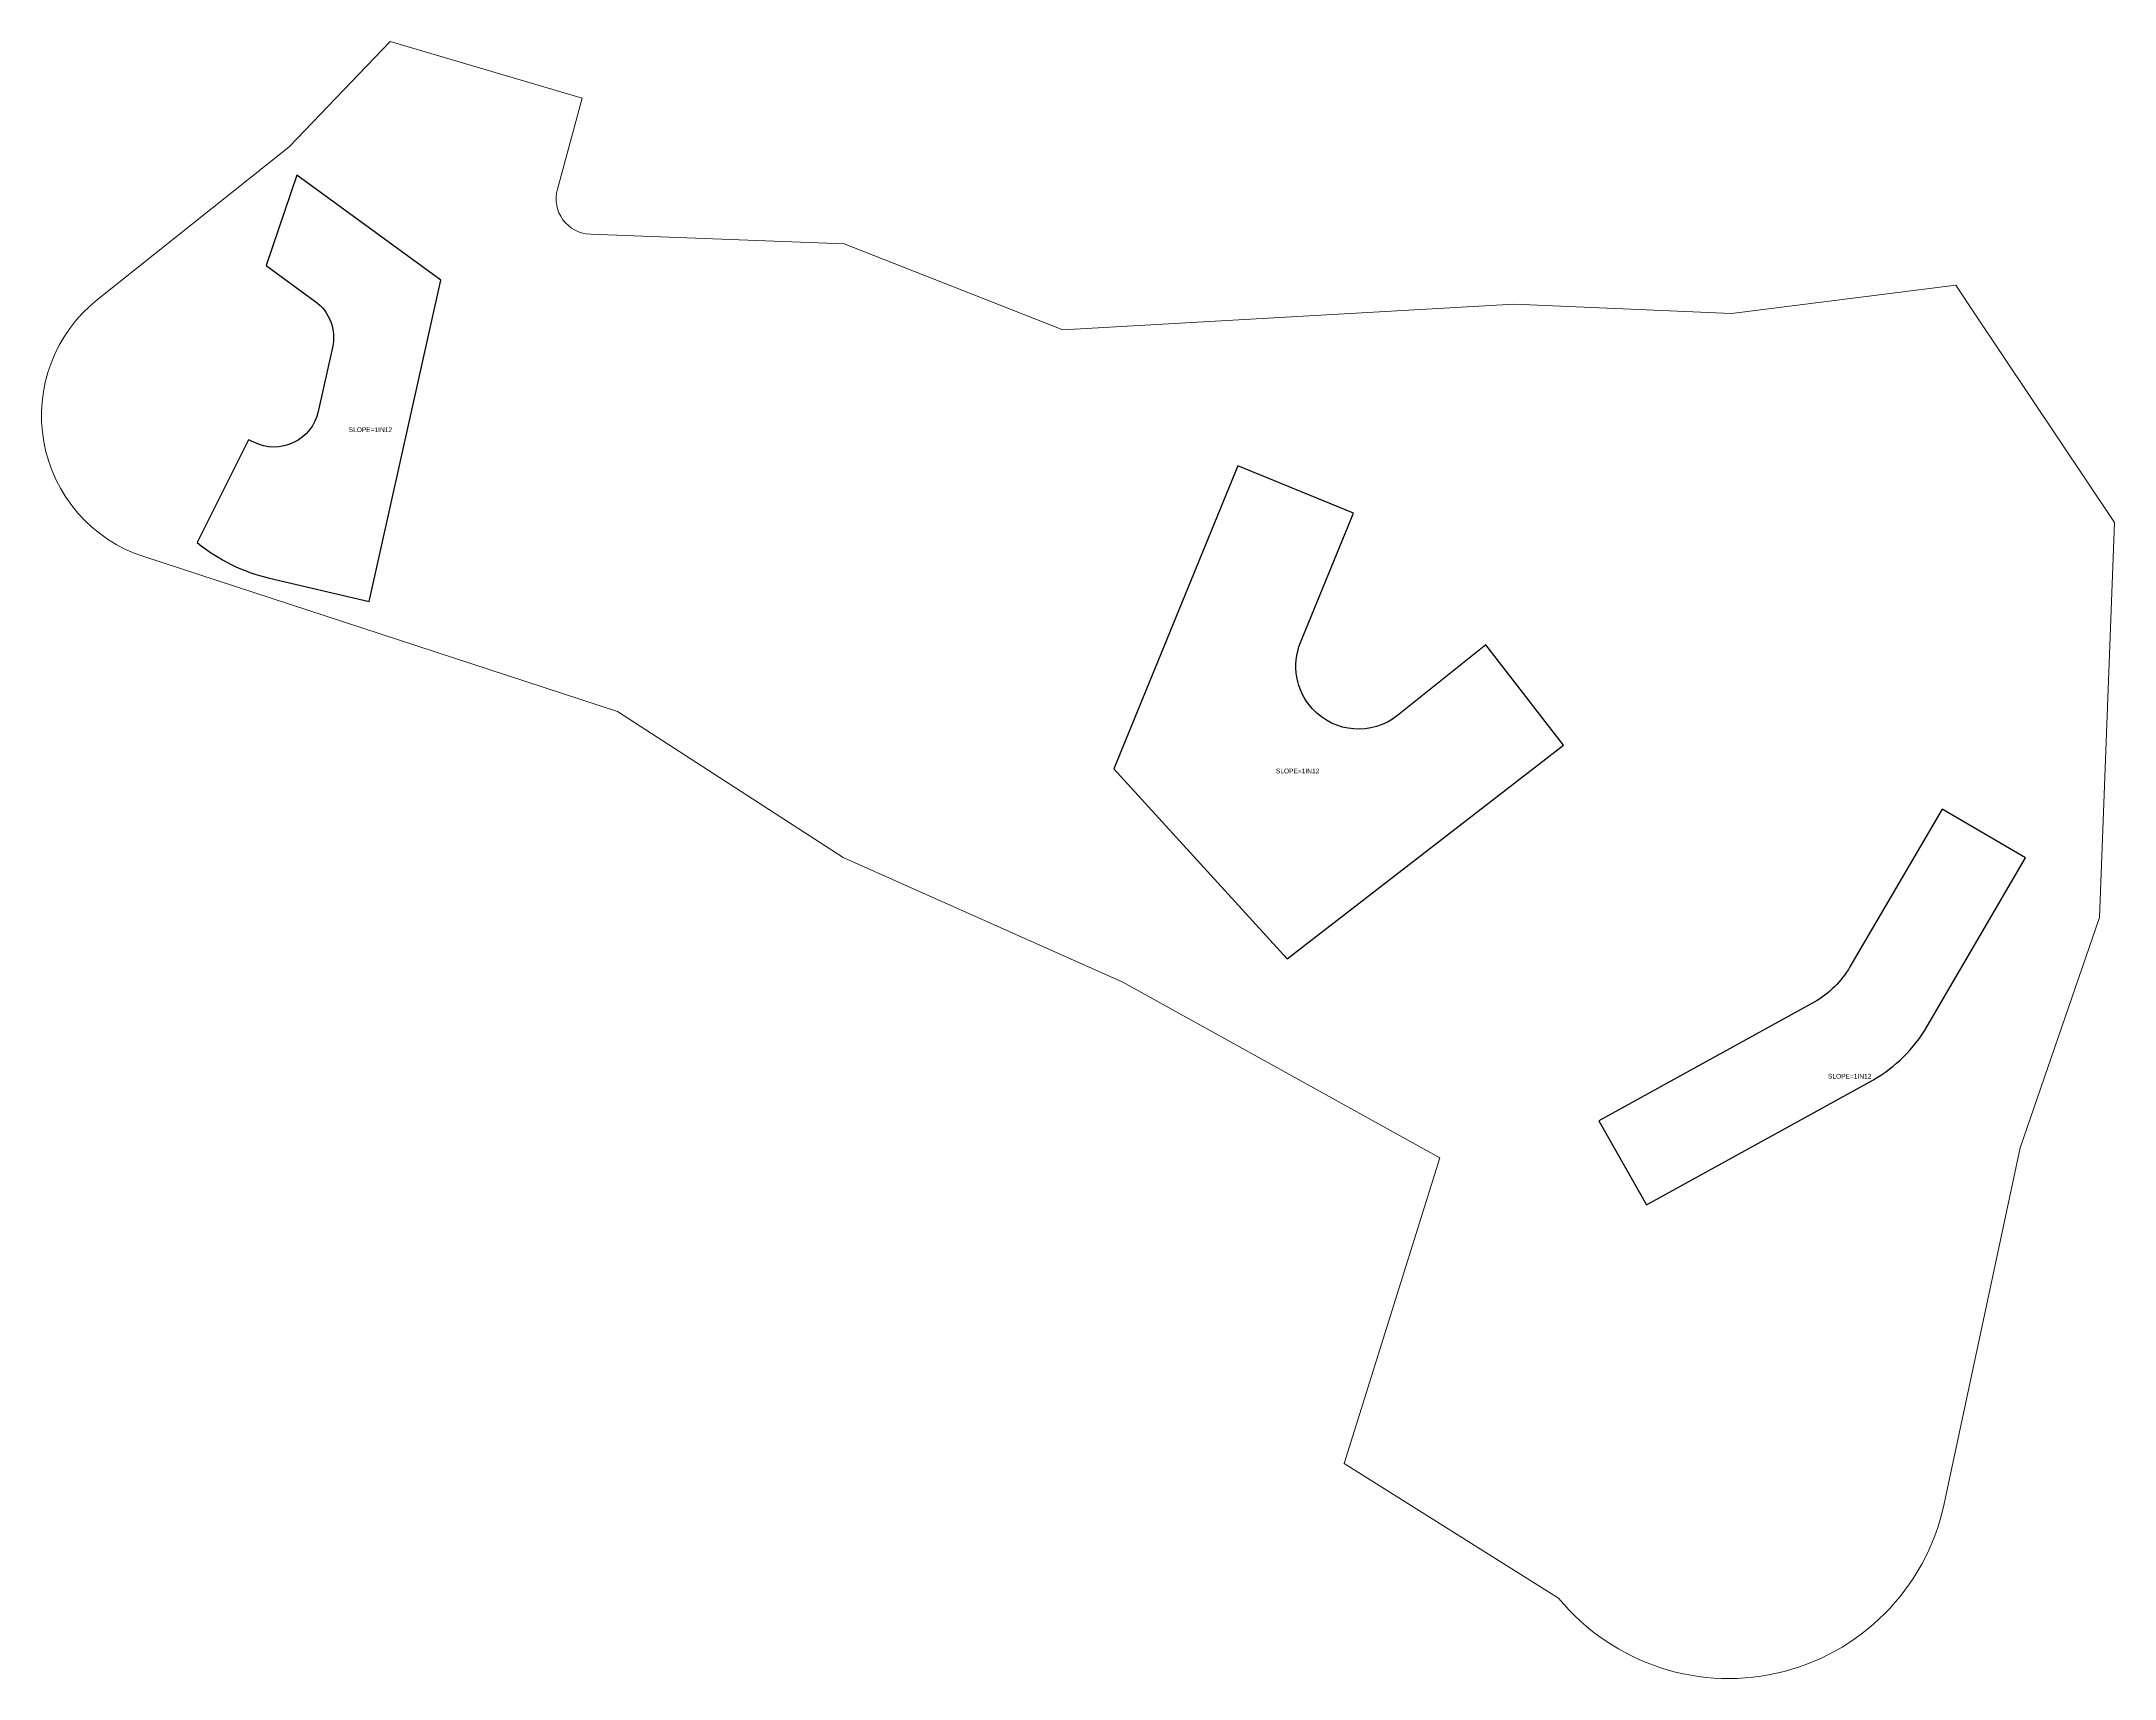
# Model space of a CAD drawing. Header units: metres. Extents: x 0 to 2611, y 0 to 3637.
# Drawn here: x 1576.6 to 1751.2, y 2864.3 to 3002.2 of the extents above; entities that cross this region are included whole.
import ezdxf

# ---------------------------------------------------------------- set-up
doc = ezdxf.new("R2010")
doc.units = ezdxf.units.M
doc.header["$LTSCALE"] = 0.1
doc.linetypes.add('CONTINULUS', pattern=[0])
doc.linetypes.add('DASHED', pattern=[0.75, 0.5, -0.25])
for name, color, linetype in [('BLK_1_DA_RAMP_1', 7, 'Continuous'), ('BLK_1_DA_RAMP_2', 7, 'Continuous'), ('BLK_1_DA_RAMP_3', 7, 'Continuous')]:
    doc.layers.add(name, color=color, linetype=linetype)
doc.layers.add('BLK_1_FLR_-1_COVERED_PARKING', color=7, linetype='DASHED', lineweight=9)
doc.styles.add('Arial', font='arial.ttf', dxfattribs={"height": 0.2})

msp = doc.modelspace()

# ---------------------------------------------------------------- linework, layer by layer
at = {"layer": 'BLK_1_DA_RAMP_1', "color": 7}
msp.add_lwpolyline([(1610.201, 2982.098), (1598.081, 2990.938), (1595.503, 2983.342), (1599.611, 2980.346, -0.298399), (1601.091, 2976.42), (1599.893, 2971.044, -0.4874187), (1594.448, 2968.451), (1594.018, 2968.665), (1589.694, 2959.995, 0.1149482), (1595.772, 2957.001), (1604.171, 2955.045)], format="xyb", close=True, dxfattribs=at)
at = {"layer": 'BLK_1_DA_RAMP_2', "color": 7}
msp.add_lwpolyline([(1704.804, 2942.943), (1698.279, 2951.373), (1690.83, 2945.431, -0.3948394), (1683.662, 2945.997), (1683.631, 2946.03, -0.28997), (1682.648, 2951.574), (1687.116, 2962.475), (1677.378, 2966.466), (1666.912, 2940.929), (1681.524, 2924.925)], format="xyb", close=True, dxfattribs=at)
at = {"layer": 'BLK_1_DA_RAMP_3', "color": 7, "elevation": 0}
msp.add_lwpolyline([(1735.431, 2919.216), (1743.74, 2933.441), (1736.708, 2937.549), (1728.951, 2924.27, -0.1320898), (1725.942, 2921.297), (1707.783, 2911.3), (1711.808, 2904.219), (1730.918, 2914.757, 0.1320898)], format="xyb", close=True, dxfattribs=at)
at = {"layer": 'BLK_1_FLR_-1_COVERED_PARKING', "color": 7, "linetype": 'Continuous'}
msp.add_lwpolyline([(1581.285, 2980.48), (1597.437, 2993.32), (1605.949, 3002.205), (1622.125, 2997.434), (1620.032, 2989.759, 0.4828724), (1622.813, 2985.972), (1644.208, 2985.165), (1662.613, 2977.904), (1700.658, 2980.087), (1718.963, 2979.299), (1737.867, 2981.684), (1739.534, 2979.19), (1751.242, 2961.679), (1749.988, 2928.419), (1743.288, 2909.016), (1736.985, 2879.568, -0.6389938), (1704.402, 2871.09), (1686.33, 2882.446), (1694.394, 2908.185), (1667.683, 2922.983), (1644.127, 2933.471), (1625.109, 2945.765), (1585.181, 2958.814, -0.5974208)], format="xyb", close=True, dxfattribs=at)

# ---------------------------------------------------------------- texts
at = {"layer": 'BLK_1_DA_RAMP_1', "color": 7, "linetype": 'CONTINULUS', "ltscale": 0.05, "insert": (1602.451, 2969.708), "char_height": 0.39735, "width": 20.72252, "attachment_point": 1, "style": 'Arial'}
msp.add_mtext('SLOPE=1IN12', dxfattribs=at)
at = {"layer": 'BLK_1_DA_RAMP_2', "color": 7, "insert": (1680.579, 2940.961), "char_height": 0.39735, "width": 20.72252, "attachment_point": 1, "style": 'Arial'}
msp.add_mtext('SLOPE=1IN12', dxfattribs=at)
at = {"layer": 'BLK_1_DA_RAMP_3', "color": 7, "insert": (1727.098, 2915.251), "char_height": 0.39735, "width": 20.72252, "attachment_point": 1, "style": 'Arial'}
msp.add_mtext('SLOPE=1IN12', dxfattribs=at)

doc.saveas('drawing.dxf')
